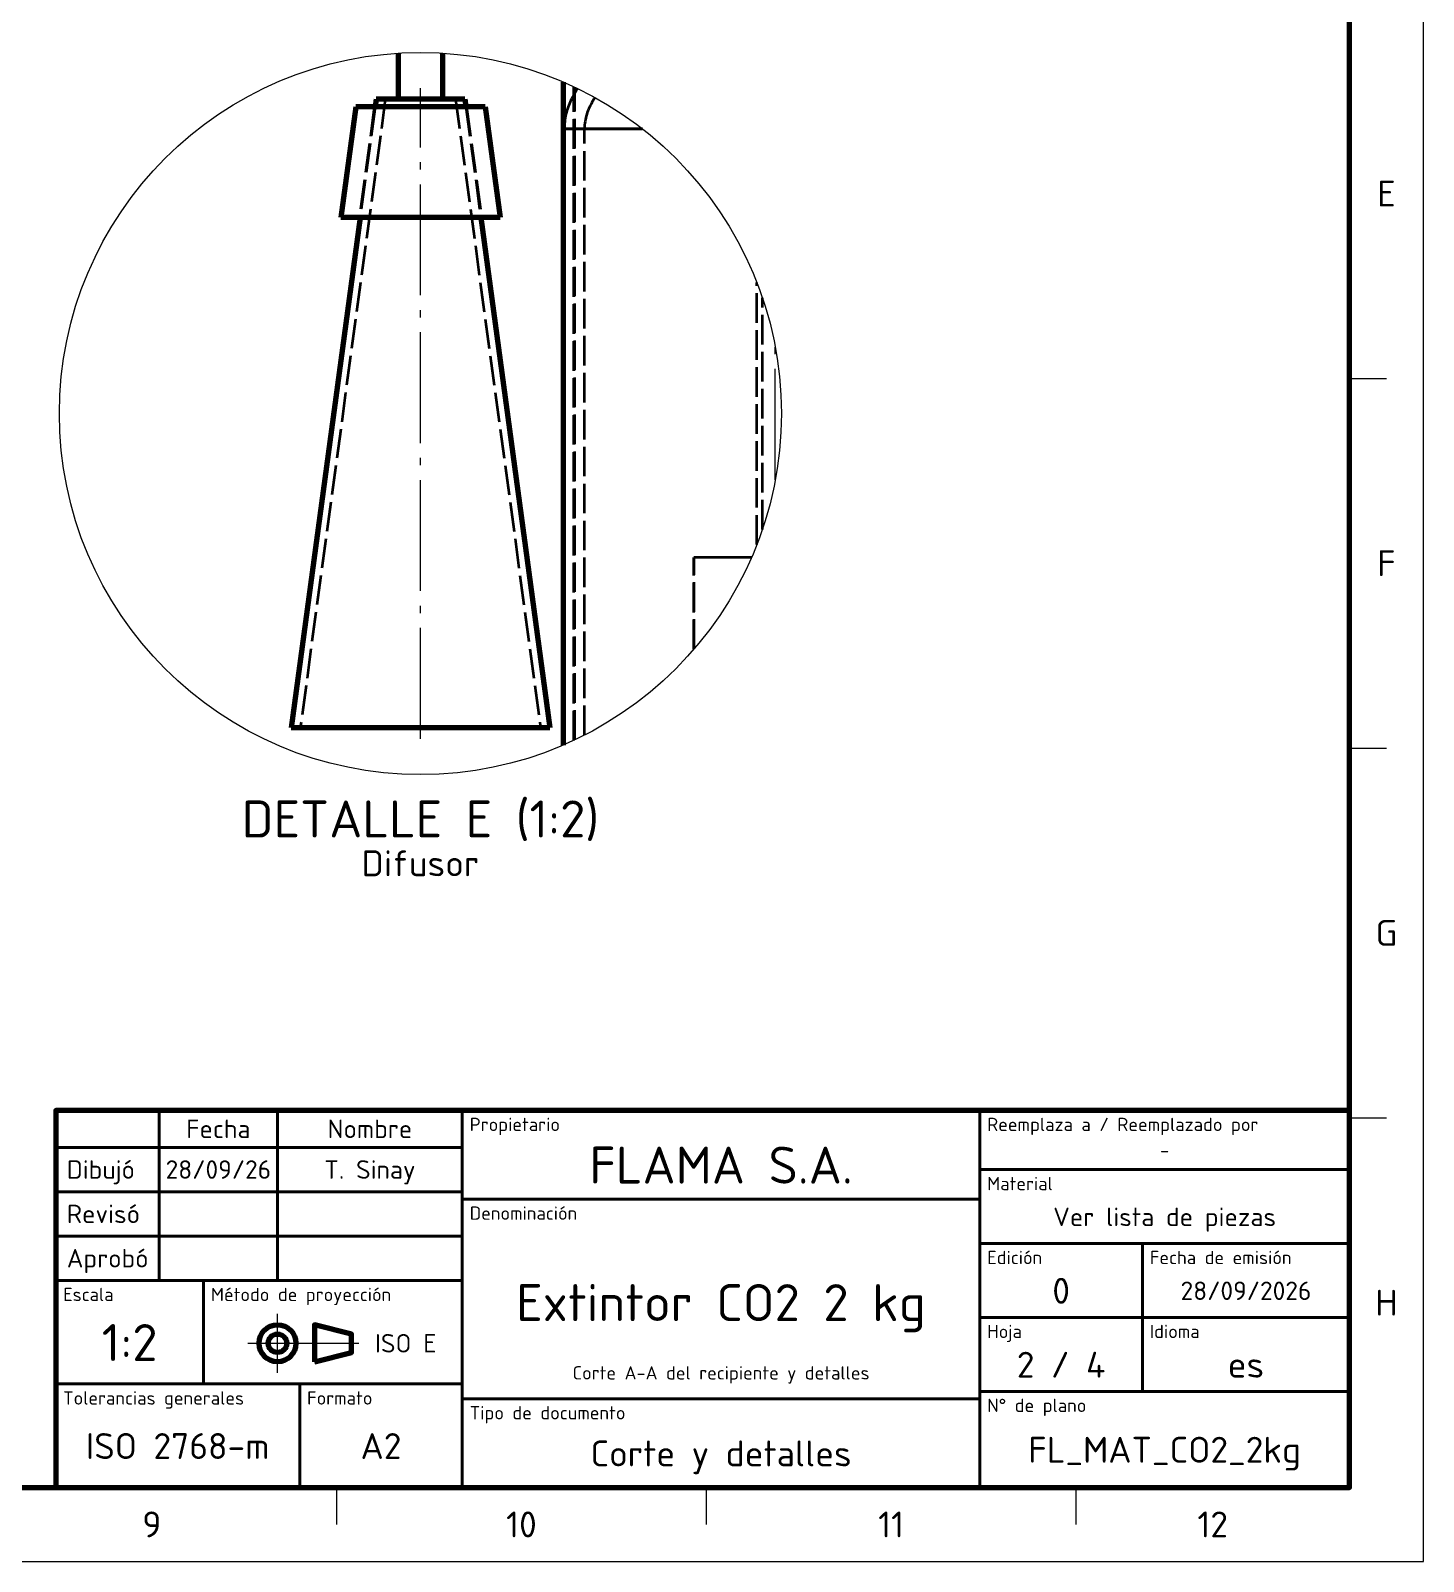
# Model space of a CAD drawing. Header units: millimetres. Extents: x 0 to 2382, y 0 to 420.
# Drawn here: x 1059.6 to 1248, y 0 to 207 of the extents above; entities that cross this region are included whole.
import ezdxf
from ezdxf.enums import TextEntityAlignment as Align

# ---------------------------------------------------------------- set-up
doc = ezdxf.new("R2010")
doc.units = ezdxf.units.MM
doc.linetypes.add('IRAM-E-TRAZOS', pattern=[5, 4, -1])
doc.linetypes.add('IRAM-F-TRAZO-PUNTO', pattern=[20, 15, -2, 1, -2])
for name, color, linetype, lineweight in [('01-VISIBLE', 7, 'CONTINUOUS', 70), ('02-OCULTA', 4, 'IRAM-E-TRAZOS', 35), ('03-EJE', 1, 'IRAM-F-TRAZO-PUNTO', 18), ('06-TEXTO', 7, 'CONTINUOUS', 25), ('07-RECUADRO', 7, 'CONTINUOUS', 70), ('08-FINA', 5, 'CONTINUOUS', 18), ('10-ROTULO', 7, 'CONTINUOUS', 35), ('11-TEXTO-ROTULO', 7, 'CONTINUOUS', 25)]:
    doc.layers.add(name, color=color, linetype=linetype, lineweight=lineweight)
doc.styles.add('ISO3098', font='isocpeur.ttf')

msp = doc.modelspace()

# ---------------------------------------------------------------- linework, layer by layer
at = {"layer": '01-VISIBLE'}
for points in [[(1109.333, 203.987), (1109.333, 197.75)], [(1115.333, 203.987), (1115.333, 197.75)], [(1131.683, 110.418), (1131.683, 200.082)], [(1103.598, 196.75), (1101.569, 181.75)], [(1121.069, 196.75), (1120.815, 196.75), (1120.562, 196.75), (1120.309, 196.75), (1120.056, 196.75), (1119.803, 196.75), (1119.549, 196.75), (1119.296, 196.75), (1119.043, 196.75), (1118.79, 196.75), (1118.537, 196.75), (1118.283, 196.75), (1118.03, 196.75), (1117.777, 196.75), (1117.524, 196.75), (1117.271, 196.75), (1117.017, 196.75), (1116.764, 196.75), (1116.511, 196.75), (1116.258, 196.75), (1116.005, 196.75), (1115.751, 196.75), (1115.498, 196.75), (1115.245, 196.75), (1114.992, 196.75), (1114.739, 196.75), (1114.486, 196.75), (1114.232, 196.75), (1113.979, 196.75), (1113.726, 196.75), (1113.473, 196.75), (1113.22, 196.75), (1112.966, 196.75), (1112.713, 196.75), (1112.46, 196.75), (1112.207, 196.75), (1111.954, 196.75), (1111.7, 196.75), (1111.447, 196.75), (1111.194, 196.75), (1110.941, 196.75), (1110.688, 196.75), (1110.434, 196.75), (1110.181, 196.75), (1109.928, 196.75), (1109.675, 196.75), (1109.422, 196.75), (1109.168, 196.75), (1108.915, 196.75), (1108.662, 196.75), (1108.409, 196.75), (1108.156, 196.75), (1107.902, 196.75), (1107.649, 196.75), (1107.396, 196.75), (1107.143, 196.75), (1106.89, 196.75), (1106.636, 196.75), (1106.383, 196.75), (1106.13, 196.75), (1105.877, 196.75), (1105.624, 196.75), (1105.37, 196.75), (1105.117, 196.75), (1104.864, 196.75), (1104.611, 196.75), (1104.358, 196.75), (1104.104, 196.75), (1103.851, 196.75), (1103.598, 196.75)], [(1106.333, 197.75), (1106.198, 196.75)], [(1118.333, 197.75), (1118.083, 197.75), (1117.833, 197.75), (1117.583, 197.75), (1117.333, 197.75), (1117.083, 197.75), (1116.833, 197.75), (1116.583, 197.75), (1116.333, 197.75), (1116.083, 197.75), (1115.833, 197.75), (1115.583, 197.75), (1115.333, 197.75), (1115.083, 197.75), (1114.833, 197.75), (1114.583, 197.75), (1114.333, 197.75), (1114.083, 197.75), (1113.833, 197.75), (1113.583, 197.75), (1113.333, 197.75), (1113.083, 197.75), (1112.833, 197.75), (1112.583, 197.75), (1112.333, 197.75), (1112.083, 197.75), (1111.833, 197.75), (1111.583, 197.75), (1111.333, 197.75), (1111.083, 197.75), (1110.833, 197.75), (1110.583, 197.75), (1110.333, 197.75), (1110.083, 197.75), (1109.833, 197.75), (1109.583, 197.75), (1109.333, 197.75), (1109.083, 197.75), (1108.833, 197.75), (1108.583, 197.75), (1108.333, 197.75), (1108.083, 197.75), (1107.833, 197.75), (1107.583, 197.75), (1107.333, 197.75), (1107.083, 197.75), (1106.833, 197.75), (1106.583, 197.75), (1106.333, 197.75)], [(1118.333, 197.75), (1118.469, 196.75)], [(1121.069, 196.75), (1123.098, 181.75)], [(1104.169, 181.75), (1094.833, 112.75)], [(1123.098, 181.75), (1122.848, 181.75), (1122.597, 181.75), (1122.347, 181.75), (1122.097, 181.75), (1121.846, 181.75), (1121.596, 181.75), (1121.346, 181.75), (1121.095, 181.75), (1120.845, 181.75), (1120.595, 181.75), (1120.344, 181.75), (1120.094, 181.75), (1119.844, 181.75), (1119.593, 181.75), (1119.343, 181.75), (1119.093, 181.75), (1118.842, 181.75), (1118.592, 181.75), (1118.342, 181.75), (1118.091, 181.75), (1117.841, 181.75), (1117.591, 181.75), (1117.34, 181.75), (1117.09, 181.75), (1116.839, 181.75), (1116.589, 181.75), (1116.339, 181.75), (1116.088, 181.75), (1115.838, 181.75), (1115.588, 181.75), (1115.337, 181.75), (1115.087, 181.75), (1114.837, 181.75), (1114.586, 181.75), (1114.336, 181.75), (1114.086, 181.75), (1113.835, 181.75), (1113.585, 181.75), (1113.335, 181.75), (1113.084, 181.75), (1112.834, 181.75), (1112.584, 181.75), (1112.333, 181.75), (1112.083, 181.75), (1111.833, 181.75), (1111.582, 181.75), (1111.332, 181.75), (1111.082, 181.75), (1110.831, 181.75), (1110.581, 181.75), (1110.331, 181.75), (1110.08, 181.75), (1109.83, 181.75), (1109.58, 181.75), (1109.329, 181.75), (1109.079, 181.75), (1108.829, 181.75), (1108.578, 181.75), (1108.328, 181.75), (1108.078, 181.75), (1107.827, 181.75), (1107.577, 181.75), (1107.326, 181.75), (1107.076, 181.75), (1106.826, 181.75), (1106.575, 181.75), (1106.325, 181.75), (1106.075, 181.75), (1105.824, 181.75), (1105.574, 181.75), (1105.324, 181.75), (1105.073, 181.75), (1104.823, 181.75), (1104.573, 181.75), (1104.322, 181.75), (1104.072, 181.75), (1103.822, 181.75), (1103.571, 181.75), (1103.321, 181.75), (1103.071, 181.75), (1102.82, 181.75), (1102.57, 181.75), (1102.32, 181.75), (1102.069, 181.75), (1101.819, 181.75), (1101.569, 181.75)], [(1120.498, 181.75), (1129.833, 112.75)], [(1129.833, 112.75), (1129.583, 112.75), (1129.333, 112.75), (1129.083, 112.75), (1128.833, 112.75), (1128.583, 112.75), (1128.333, 112.75), (1128.083, 112.75), (1127.833, 112.75), (1127.583, 112.75), (1127.333, 112.75), (1127.083, 112.75), (1126.833, 112.75), (1126.583, 112.75), (1126.333, 112.75), (1126.083, 112.75), (1125.833, 112.75), (1125.583, 112.75), (1125.333, 112.75), (1125.083, 112.75), (1124.833, 112.75), (1124.583, 112.75), (1124.333, 112.75), (1124.083, 112.75), (1123.833, 112.75), (1123.583, 112.75), (1123.333, 112.75), (1123.083, 112.75), (1122.833, 112.75), (1122.583, 112.75), (1122.333, 112.75), (1122.083, 112.75), (1121.833, 112.75), (1121.583, 112.75), (1121.333, 112.75), (1121.083, 112.75), (1120.833, 112.75), (1120.583, 112.75), (1120.333, 112.75), (1120.083, 112.75), (1119.833, 112.75), (1119.583, 112.75), (1119.333, 112.75), (1119.083, 112.75), (1118.833, 112.75), (1118.583, 112.75), (1118.333, 112.75), (1118.083, 112.75), (1117.833, 112.75), (1117.583, 112.75), (1117.333, 112.75), (1117.083, 112.75), (1116.833, 112.75), (1116.583, 112.75), (1116.333, 112.75), (1116.083, 112.75), (1115.833, 112.75), (1115.583, 112.75), (1115.333, 112.75), (1115.083, 112.75), (1114.833, 112.75), (1114.583, 112.75), (1114.333, 112.75), (1114.083, 112.75), (1113.833, 112.75), (1113.583, 112.75), (1113.333, 112.75), (1113.083, 112.75), (1112.833, 112.75), (1112.583, 112.75), (1112.333, 112.75), (1112.083, 112.75), (1111.833, 112.75), (1111.583, 112.75), (1111.333, 112.75), (1111.083, 112.75), (1110.833, 112.75), (1110.583, 112.75), (1110.333, 112.75), (1110.083, 112.75), (1109.833, 112.75), (1109.583, 112.75), (1109.333, 112.75), (1109.083, 112.75), (1108.833, 112.75), (1108.583, 112.75), (1108.333, 112.75), (1108.083, 112.75), (1107.833, 112.75), (1107.583, 112.75), (1107.333, 112.75), (1107.083, 112.75), (1106.833, 112.75), (1106.583, 112.75), (1106.333, 112.75), (1106.083, 112.75), (1105.833, 112.75), (1105.583, 112.75), (1105.333, 112.75), (1105.083, 112.75), (1104.833, 112.75), (1104.583, 112.75), (1104.333, 112.75), (1104.083, 112.75), (1103.833, 112.75), (1103.583, 112.75), (1103.333, 112.75), (1103.083, 112.75), (1102.833, 112.75), (1102.583, 112.75), (1102.333, 112.75), (1102.083, 112.75), (1101.833, 112.75), (1101.583, 112.75), (1101.333, 112.75), (1101.083, 112.75), (1100.833, 112.75), (1100.583, 112.75), (1100.333, 112.75), (1100.083, 112.75), (1099.833, 112.75), (1099.583, 112.75), (1099.333, 112.75), (1099.083, 112.75), (1098.833, 112.75), (1098.583, 112.75), (1098.333, 112.75), (1098.083, 112.75), (1097.833, 112.75), (1097.583, 112.75), (1097.333, 112.75), (1097.083, 112.75), (1096.833, 112.75), (1096.583, 112.75), (1096.333, 112.75), (1096.083, 112.75), (1095.833, 112.75), (1095.583, 112.75), (1095.333, 112.75), (1095.083, 112.75), (1094.833, 112.75)]]:
    msp.add_lwpolyline(points, dxfattribs=at)
msp.add_lwpolyline([(1098, 27), (1103, 28.25), (1103, 30.75), (1098, 32)], close=True, dxfattribs=at)
for radius in [2.5, 1.25]:
    msp.add_circle((1093, 29.5), radius, dxfattribs=at)
at = {"layer": '02-OCULTA'}
for points in [[(1131.833, 110.482), (1131.833, 200.018)], [(1131.833, 193.757), (1131.837, 194.009), (1131.848, 194.26), (1131.866, 194.511), (1131.891, 194.762), (1131.924, 195.011), (1131.964, 195.26), (1132.011, 195.507), (1132.065, 195.753), (1132.125, 195.997), (1132.192, 196.24), (1132.266, 196.481), (1132.345, 196.719), (1132.431, 196.956), (1132.523, 197.19), (1132.621, 197.422), (1132.724, 197.652), (1132.833, 197.879), (1132.947, 198.103), (1133.066, 198.325), (1133.19, 198.544), (1133.319, 198.76), (1133.452, 198.973), (1133.59, 199.184), (1133.604, 199.204)], [(1133.086, 111.047), (1133.086, 199.453)], [(1133.228, 111.113), (1133.228, 199.387)], [(1107.583, 197.75), (1096.083, 112.75)], [(1103.598, 196.75), (1103.851, 196.75), (1104.104, 196.75), (1104.358, 196.75), (1104.611, 196.75), (1104.864, 196.75), (1105.117, 196.75), (1105.37, 196.75), (1105.624, 196.75), (1105.877, 196.75), (1106.13, 196.75), (1106.383, 196.75), (1106.636, 196.75), (1106.89, 196.75), (1107.143, 196.75), (1107.396, 196.75), (1107.649, 196.75), (1107.902, 196.75), (1108.156, 196.75), (1108.409, 196.75), (1108.662, 196.75), (1108.915, 196.75), (1109.168, 196.75), (1109.422, 196.75), (1109.675, 196.75), (1109.928, 196.75), (1110.181, 196.75), (1110.434, 196.75), (1110.688, 196.75), (1110.941, 196.75), (1111.194, 196.75), (1111.447, 196.75), (1111.7, 196.75), (1111.954, 196.75), (1112.207, 196.75), (1112.46, 196.75), (1112.713, 196.75), (1112.966, 196.75), (1113.22, 196.75), (1113.473, 196.75), (1113.726, 196.75), (1113.979, 196.75), (1114.232, 196.75), (1114.486, 196.75), (1114.739, 196.75), (1114.992, 196.75), (1115.245, 196.75), (1115.498, 196.75), (1115.751, 196.75), (1116.005, 196.75), (1116.258, 196.75), (1116.511, 196.75), (1116.764, 196.75), (1117.017, 196.75), (1117.271, 196.75), (1117.524, 196.75), (1117.777, 196.75), (1118.03, 196.75), (1118.283, 196.75), (1118.537, 196.75), (1118.79, 196.75), (1119.043, 196.75), (1119.296, 196.75), (1119.549, 196.75), (1119.803, 196.75), (1120.056, 196.75), (1120.309, 196.75), (1120.562, 196.75), (1120.815, 196.75), (1121.069, 196.75)], [(1106.098, 196.75), (1104.069, 181.75)], [(1106.198, 196.75), (1104.169, 181.75)], [(1106.098, 196.75), (1106.353, 196.75), (1106.607, 196.75), (1106.862, 196.75), (1107.116, 196.75), (1107.371, 196.75), (1107.625, 196.75), (1107.88, 196.75), (1108.134, 196.75), (1108.389, 196.75), (1108.643, 196.75), (1108.898, 196.75), (1109.152, 196.75), (1109.407, 196.75), (1109.661, 196.75), (1109.916, 196.75), (1110.17, 196.75), (1110.425, 196.75), (1110.679, 196.75), (1110.934, 196.75), (1111.188, 196.75), (1111.443, 196.75), (1111.697, 196.75), (1111.952, 196.75), (1112.206, 196.75), (1112.461, 196.75), (1112.715, 196.75), (1112.97, 196.75), (1113.224, 196.75), (1113.479, 196.75), (1113.733, 196.75), (1113.988, 196.75), (1114.242, 196.75), (1114.497, 196.75), (1114.751, 196.75), (1115.006, 196.75), (1115.26, 196.75), (1115.515, 196.75), (1115.769, 196.75), (1116.024, 196.75), (1116.278, 196.75), (1116.533, 196.75), (1116.787, 196.75), (1117.042, 196.75), (1117.296, 196.75), (1117.551, 196.75), (1117.805, 196.75), (1118.06, 196.75), (1118.314, 196.75), (1118.569, 196.75)], [(1118.569, 196.75), (1118.314, 196.75), (1118.06, 196.75), (1117.805, 196.75), (1117.551, 196.75), (1117.296, 196.75), (1117.042, 196.75), (1116.787, 196.75), (1116.533, 196.75), (1116.278, 196.75), (1116.024, 196.75), (1115.769, 196.75), (1115.515, 196.75), (1115.26, 196.75), (1115.006, 196.75), (1114.751, 196.75), (1114.497, 196.75), (1114.242, 196.75), (1113.988, 196.75), (1113.733, 196.75), (1113.479, 196.75), (1113.224, 196.75), (1112.97, 196.75), (1112.715, 196.75), (1112.461, 196.75), (1112.206, 196.75), (1111.952, 196.75), (1111.697, 196.75), (1111.443, 196.75), (1111.188, 196.75), (1110.934, 196.75), (1110.679, 196.75), (1110.425, 196.75), (1110.17, 196.75), (1109.916, 196.75), (1109.661, 196.75), (1109.407, 196.75), (1109.152, 196.75), (1108.898, 196.75), (1108.643, 196.75), (1108.389, 196.75), (1108.134, 196.75), (1107.88, 196.75), (1107.625, 196.75), (1107.371, 196.75), (1107.116, 196.75), (1106.862, 196.75), (1106.607, 196.75), (1106.353, 196.75), (1106.098, 196.75)], [(1106.333, 197.75), (1106.583, 197.75), (1106.833, 197.75), (1107.083, 197.75), (1107.333, 197.75), (1107.583, 197.75), (1107.833, 197.75), (1108.083, 197.75), (1108.333, 197.75), (1108.583, 197.75), (1108.833, 197.75), (1109.083, 197.75), (1109.333, 197.75), (1109.583, 197.75), (1109.833, 197.75), (1110.083, 197.75), (1110.333, 197.75), (1110.583, 197.75), (1110.833, 197.75), (1111.083, 197.75), (1111.333, 197.75), (1111.583, 197.75), (1111.833, 197.75), (1112.083, 197.75), (1112.333, 197.75), (1112.583, 197.75), (1112.833, 197.75), (1113.083, 197.75), (1113.333, 197.75), (1113.583, 197.75), (1113.833, 197.75), (1114.083, 197.75), (1114.333, 197.75), (1114.583, 197.75), (1114.833, 197.75), (1115.083, 197.75), (1115.333, 197.75), (1115.583, 197.75), (1115.833, 197.75), (1116.083, 197.75), (1116.333, 197.75), (1116.583, 197.75), (1116.833, 197.75), (1117.083, 197.75), (1117.333, 197.75), (1117.583, 197.75), (1117.833, 197.75), (1118.083, 197.75), (1118.333, 197.75)], [(1107.583, 197.75), (1107.833, 197.75), (1108.083, 197.75), (1108.333, 197.75), (1108.583, 197.75), (1108.833, 197.75), (1109.083, 197.75), (1109.333, 197.75), (1109.583, 197.75), (1109.833, 197.75), (1110.083, 197.75), (1110.333, 197.75), (1110.583, 197.75), (1110.833, 197.75), (1111.083, 197.75), (1111.333, 197.75), (1111.583, 197.75), (1111.833, 197.75), (1112.083, 197.75), (1112.333, 197.75), (1112.583, 197.75), (1112.833, 197.75), (1113.083, 197.75), (1113.333, 197.75), (1113.583, 197.75), (1113.833, 197.75), (1114.083, 197.75), (1114.333, 197.75), (1114.583, 197.75), (1114.833, 197.75), (1115.083, 197.75), (1115.333, 197.75), (1115.583, 197.75), (1115.833, 197.75), (1116.083, 197.75), (1116.333, 197.75), (1116.583, 197.75), (1116.833, 197.75), (1117.083, 197.75)], [(1117.083, 197.75), (1116.833, 197.75), (1116.583, 197.75), (1116.333, 197.75), (1116.083, 197.75), (1115.833, 197.75), (1115.583, 197.75), (1115.333, 197.75), (1115.083, 197.75), (1114.833, 197.75), (1114.583, 197.75), (1114.333, 197.75), (1114.083, 197.75), (1113.833, 197.75), (1113.583, 197.75), (1113.333, 197.75), (1113.083, 197.75), (1112.833, 197.75), (1112.583, 197.75), (1112.333, 197.75), (1112.083, 197.75), (1111.833, 197.75), (1111.583, 197.75), (1111.333, 197.75), (1111.083, 197.75), (1110.833, 197.75), (1110.583, 197.75), (1110.333, 197.75), (1110.083, 197.75), (1109.833, 197.75), (1109.583, 197.75), (1109.333, 197.75), (1109.083, 197.75), (1108.833, 197.75), (1108.583, 197.75), (1108.333, 197.75), (1108.083, 197.75), (1107.833, 197.75), (1107.583, 197.75)], [(1115.333, 197.75), (1115.083, 197.75), (1114.833, 197.75), (1114.583, 197.75), (1114.333, 197.75), (1114.083, 197.75), (1113.833, 197.75), (1113.583, 197.75), (1113.333, 197.75), (1113.083, 197.75), (1112.833, 197.75), (1112.583, 197.75), (1112.333, 197.75), (1112.083, 197.75), (1111.833, 197.75), (1111.583, 197.75), (1111.333, 197.75), (1111.083, 197.75), (1110.833, 197.75), (1110.583, 197.75), (1110.333, 197.75), (1110.083, 197.75), (1109.833, 197.75), (1109.583, 197.75), (1109.333, 197.75)], [(1109.333, 197.75), (1109.583, 197.75), (1109.833, 197.75), (1110.083, 197.75), (1110.333, 197.75), (1110.583, 197.75), (1110.833, 197.75), (1111.083, 197.75), (1111.333, 197.75), (1111.583, 197.75), (1111.833, 197.75), (1112.083, 197.75), (1112.333, 197.75), (1112.583, 197.75), (1112.833, 197.75), (1113.083, 197.75), (1113.333, 197.75), (1113.583, 197.75), (1113.833, 197.75), (1114.083, 197.75), (1114.333, 197.75), (1114.583, 197.75), (1114.833, 197.75), (1115.083, 197.75), (1115.333, 197.75)], [(1117.083, 197.75), (1128.583, 112.75)], [(1118.469, 196.75), (1120.498, 181.75)], [(1118.569, 196.75), (1120.598, 181.75)], [(1135.942, 197.993), (1135.926, 197.971), (1135.789, 197.762), (1135.657, 197.549), (1135.53, 197.333), (1135.409, 197.114), (1135.294, 196.892), (1135.186, 196.666), (1135.084, 196.437), (1134.992, 196.205), (1134.908, 195.968), (1134.835, 195.729), (1134.769, 195.488), (1134.71, 195.244), (1134.655, 195), (1134.607, 194.754), (1134.568, 194.507), (1134.545, 194.258), (1134.536, 194.008), (1134.533, 193.757)], [(1142.365, 193.757), (1142.333, 193.757), (1142.083, 193.757), (1141.833, 193.757), (1141.583, 193.757), (1141.333, 193.757), (1141.083, 193.757), (1140.833, 193.757), (1140.583, 193.757), (1140.333, 193.757), (1140.083, 193.757), (1139.833, 193.757), (1139.583, 193.757), (1139.333, 193.757), (1139.083, 193.757), (1138.833, 193.757), (1138.583, 193.757), (1138.333, 193.757), (1138.083, 193.757), (1137.833, 193.757), (1137.583, 193.757), (1137.333, 193.757), (1137.083, 193.757), (1136.833, 193.757), (1136.583, 193.757), (1136.333, 193.757), (1136.083, 193.757), (1135.833, 193.757), (1135.583, 193.757), (1135.333, 193.757), (1135.083, 193.757), (1134.833, 193.757), (1134.583, 193.757), (1134.333, 193.757), (1134.083, 193.757), (1133.833, 193.757), (1133.583, 193.757), (1133.333, 193.757), (1133.083, 193.757), (1132.833, 193.757), (1132.583, 193.757), (1132.333, 193.757), (1132.083, 193.757), (1131.833, 193.757)], [(1131.833, 193.757), (1132.083, 193.757), (1132.333, 193.757), (1132.583, 193.757), (1132.833, 193.757), (1133.083, 193.757), (1133.333, 193.757), (1133.583, 193.757), (1133.833, 193.757), (1134.083, 193.757), (1134.333, 193.757), (1134.583, 193.757), (1134.833, 193.757), (1135.083, 193.757), (1135.333, 193.757), (1135.583, 193.757), (1135.833, 193.757), (1136.083, 193.757), (1136.333, 193.757), (1136.583, 193.757), (1136.833, 193.757), (1137.083, 193.757), (1137.333, 193.757), (1137.583, 193.757), (1137.833, 193.757), (1138.083, 193.757), (1138.333, 193.757), (1138.583, 193.757), (1138.833, 193.757), (1139.083, 193.757), (1139.333, 193.757), (1139.583, 193.757), (1139.833, 193.757), (1140.083, 193.757), (1140.333, 193.757), (1140.583, 193.757), (1140.833, 193.757), (1141.083, 193.757), (1141.333, 193.757), (1141.583, 193.757), (1141.833, 193.757), (1142.083, 193.757), (1142.333, 193.757), (1142.365, 193.757)], [(1131.833, 110.482), (1131.833, 193.757)], [(1142.365, 193.757), (1142.298, 193.757), (1142.048, 193.757), (1141.797, 193.757), (1141.547, 193.757), (1141.296, 193.757), (1141.046, 193.757), (1140.795, 193.757), (1140.545, 193.757), (1140.294, 193.757), (1140.044, 193.757), (1139.794, 193.757), (1139.543, 193.757), (1139.293, 193.757), (1139.042, 193.757), (1138.792, 193.757), (1138.541, 193.757), (1138.291, 193.757), (1138.04, 193.757), (1137.79, 193.757), (1137.539, 193.757), (1137.289, 193.757), (1137.038, 193.757), (1136.788, 193.757), (1136.537, 193.757), (1136.287, 193.757), (1136.036, 193.757), (1135.786, 193.757), (1135.535, 193.757), (1135.285, 193.757), (1135.034, 193.757), (1134.784, 193.757), (1134.533, 193.757)], [(1134.533, 193.757), (1134.784, 193.757), (1135.034, 193.757), (1135.285, 193.757), (1135.535, 193.757), (1135.786, 193.757), (1136.036, 193.757), (1136.287, 193.757), (1136.537, 193.757), (1136.788, 193.757), (1137.038, 193.757), (1137.289, 193.757), (1137.539, 193.757), (1137.79, 193.757), (1138.04, 193.757), (1138.291, 193.757), (1138.541, 193.757), (1138.792, 193.757), (1139.042, 193.757), (1139.293, 193.757), (1139.543, 193.757), (1139.794, 193.757), (1140.044, 193.757), (1140.294, 193.757), (1140.545, 193.757), (1140.795, 193.757), (1141.046, 193.757), (1141.296, 193.757), (1141.547, 193.757), (1141.797, 193.757), (1142.048, 193.757), (1142.298, 193.757), (1142.365, 193.757)], [(1134.533, 111.757), (1134.533, 193.757)], [(1101.569, 181.75), (1101.819, 181.75), (1102.069, 181.75), (1102.32, 181.75), (1102.57, 181.75), (1102.82, 181.75), (1103.071, 181.75), (1103.321, 181.75), (1103.571, 181.75), (1103.822, 181.75), (1104.072, 181.75), (1104.322, 181.75), (1104.573, 181.75), (1104.823, 181.75), (1105.073, 181.75), (1105.324, 181.75), (1105.574, 181.75), (1105.824, 181.75), (1106.075, 181.75), (1106.325, 181.75), (1106.575, 181.75), (1106.826, 181.75), (1107.076, 181.75), (1107.326, 181.75), (1107.577, 181.75), (1107.827, 181.75), (1108.078, 181.75), (1108.328, 181.75), (1108.578, 181.75), (1108.829, 181.75), (1109.079, 181.75), (1109.329, 181.75), (1109.58, 181.75), (1109.83, 181.75), (1110.08, 181.75), (1110.331, 181.75), (1110.581, 181.75), (1110.831, 181.75), (1111.082, 181.75), (1111.332, 181.75), (1111.582, 181.75), (1111.833, 181.75), (1112.083, 181.75), (1112.333, 181.75), (1112.584, 181.75), (1112.834, 181.75), (1113.084, 181.75), (1113.335, 181.75), (1113.585, 181.75), (1113.835, 181.75), (1114.086, 181.75), (1114.336, 181.75), (1114.586, 181.75), (1114.837, 181.75), (1115.087, 181.75), (1115.337, 181.75), (1115.588, 181.75), (1115.838, 181.75), (1116.088, 181.75), (1116.339, 181.75), (1116.589, 181.75), (1116.839, 181.75), (1117.09, 181.75), (1117.34, 181.75), (1117.591, 181.75), (1117.841, 181.75), (1118.091, 181.75), (1118.342, 181.75), (1118.592, 181.75), (1118.842, 181.75), (1119.093, 181.75), (1119.343, 181.75), (1119.593, 181.75), (1119.844, 181.75), (1120.094, 181.75), (1120.344, 181.75), (1120.595, 181.75), (1120.845, 181.75), (1121.095, 181.75), (1121.346, 181.75), (1121.596, 181.75), (1121.846, 181.75), (1122.097, 181.75), (1122.347, 181.75), (1122.597, 181.75), (1122.848, 181.75), (1123.098, 181.75)], [(1104.069, 181.75), (1104.319, 181.75), (1104.57, 181.75), (1104.82, 181.75), (1105.07, 181.75), (1105.321, 181.75), (1105.571, 181.75), (1105.822, 181.75), (1106.072, 181.75), (1106.323, 181.75), (1106.573, 181.75), (1106.824, 181.75), (1107.074, 181.75), (1107.324, 181.75), (1107.575, 181.75), (1107.825, 181.75), (1108.076, 181.75), (1108.326, 181.75), (1108.577, 181.75), (1108.827, 181.75), (1109.078, 181.75), (1109.328, 181.75), (1109.578, 181.75), (1109.829, 181.75), (1110.079, 181.75), (1110.33, 181.75), (1110.58, 181.75), (1110.831, 181.75), (1111.081, 181.75), (1111.332, 181.75), (1111.582, 181.75), (1111.832, 181.75), (1112.083, 181.75), (1112.333, 181.75), (1112.584, 181.75), (1112.834, 181.75), (1113.085, 181.75), (1113.335, 181.75), (1113.586, 181.75), (1113.836, 181.75), (1114.086, 181.75), (1114.337, 181.75), (1114.587, 181.75), (1114.838, 181.75), (1115.088, 181.75), (1115.339, 181.75), (1115.589, 181.75), (1115.84, 181.75), (1116.09, 181.75), (1116.34, 181.75), (1116.591, 181.75), (1116.841, 181.75), (1117.092, 181.75), (1117.342, 181.75), (1117.593, 181.75), (1117.843, 181.75), (1118.094, 181.75), (1118.344, 181.75), (1118.594, 181.75), (1118.845, 181.75), (1119.095, 181.75), (1119.346, 181.75), (1119.596, 181.75), (1119.847, 181.75), (1120.097, 181.75), (1120.348, 181.75), (1120.598, 181.75)], [(1120.598, 181.75), (1120.348, 181.75), (1120.097, 181.75), (1119.847, 181.75), (1119.596, 181.75), (1119.346, 181.75), (1119.095, 181.75), (1118.845, 181.75), (1118.594, 181.75), (1118.344, 181.75), (1118.094, 181.75), (1117.843, 181.75), (1117.593, 181.75), (1117.342, 181.75), (1117.092, 181.75), (1116.841, 181.75), (1116.591, 181.75), (1116.34, 181.75), (1116.09, 181.75), (1115.84, 181.75), (1115.589, 181.75), (1115.339, 181.75), (1115.088, 181.75), (1114.838, 181.75), (1114.587, 181.75), (1114.337, 181.75), (1114.086, 181.75), (1113.836, 181.75), (1113.586, 181.75), (1113.335, 181.75), (1113.085, 181.75), (1112.834, 181.75), (1112.584, 181.75), (1112.333, 181.75), (1112.083, 181.75), (1111.832, 181.75), (1111.582, 181.75), (1111.332, 181.75), (1111.081, 181.75), (1110.831, 181.75), (1110.58, 181.75), (1110.33, 181.75), (1110.079, 181.75), (1109.829, 181.75), (1109.578, 181.75), (1109.328, 181.75), (1109.078, 181.75), (1108.827, 181.75), (1108.577, 181.75), (1108.326, 181.75), (1108.076, 181.75), (1107.825, 181.75), (1107.575, 181.75), (1107.324, 181.75), (1107.074, 181.75), (1106.824, 181.75), (1106.573, 181.75), (1106.323, 181.75), (1106.072, 181.75), (1105.822, 181.75), (1105.571, 181.75), (1105.321, 181.75), (1105.07, 181.75), (1104.82, 181.75), (1104.57, 181.75), (1104.319, 181.75), (1104.069, 181.75)], [(1157.833, 137.522), (1157.833, 172.978)], [(1158.583, 139.587), (1158.583, 170.913)], [(1157.108, 135.766), (1157.078, 135.766), (1156.828, 135.766), (1156.577, 135.766), (1156.327, 135.766), (1156.076, 135.766), (1155.826, 135.766), (1155.576, 135.766), (1155.325, 135.766), (1155.075, 135.766), (1154.824, 135.766), (1154.574, 135.766), (1154.324, 135.766), (1154.073, 135.766), (1153.823, 135.766), (1153.572, 135.766), (1153.322, 135.766), (1153.072, 135.766), (1152.821, 135.766), (1152.571, 135.766), (1152.32, 135.766), (1152.07, 135.766), (1151.82, 135.766), (1151.569, 135.766), (1151.319, 135.766), (1151.068, 135.766), (1150.818, 135.766), (1150.568, 135.766), (1150.317, 135.766), (1150.067, 135.766), (1149.816, 135.766), (1149.566, 135.766), (1149.316, 135.766)], [(1149.316, 123.36), (1149.316, 135.766)], [(1149.373, 135.766), (1149.316, 135.766)], [(1157.108, 135.766), (1156.932, 135.766), (1156.68, 135.766), (1156.428, 135.766), (1156.176, 135.766), (1155.924, 135.766), (1155.672, 135.766), (1155.42, 135.766), (1155.168, 135.766), (1154.916, 135.766), (1154.664, 135.766), (1154.412, 135.766), (1154.16, 135.766), (1153.908, 135.766), (1153.656, 135.766), (1153.405, 135.766), (1153.153, 135.766), (1152.901, 135.766), (1152.649, 135.766), (1152.397, 135.766), (1152.145, 135.766), (1151.893, 135.766), (1151.641, 135.766), (1151.389, 135.766), (1151.137, 135.766), (1150.885, 135.766), (1150.633, 135.766), (1150.381, 135.766), (1150.129, 135.766), (1149.877, 135.766), (1149.625, 135.766), (1149.373, 135.766)], [(1149.373, 123.428), (1149.373, 135.766)], [(1094.833, 112.75), (1095.083, 112.75), (1095.333, 112.75), (1095.583, 112.75), (1095.833, 112.75), (1096.083, 112.75), (1096.333, 112.75), (1096.583, 112.75), (1096.833, 112.75), (1097.083, 112.75), (1097.333, 112.75), (1097.583, 112.75), (1097.833, 112.75), (1098.083, 112.75), (1098.333, 112.75), (1098.583, 112.75), (1098.833, 112.75), (1099.083, 112.75), (1099.333, 112.75), (1099.583, 112.75), (1099.833, 112.75), (1100.083, 112.75), (1100.333, 112.75), (1100.583, 112.75), (1100.833, 112.75), (1101.083, 112.75), (1101.333, 112.75), (1101.583, 112.75), (1101.833, 112.75), (1102.083, 112.75), (1102.333, 112.75), (1102.583, 112.75), (1102.833, 112.75), (1103.083, 112.75), (1103.333, 112.75), (1103.583, 112.75), (1103.833, 112.75), (1104.083, 112.75), (1104.333, 112.75), (1104.583, 112.75), (1104.833, 112.75), (1105.083, 112.75), (1105.333, 112.75), (1105.583, 112.75), (1105.833, 112.75), (1106.083, 112.75), (1106.333, 112.75), (1106.583, 112.75), (1106.833, 112.75), (1107.083, 112.75), (1107.333, 112.75), (1107.583, 112.75), (1107.833, 112.75), (1108.083, 112.75), (1108.333, 112.75), (1108.583, 112.75), (1108.833, 112.75), (1109.083, 112.75), (1109.333, 112.75), (1109.583, 112.75), (1109.833, 112.75), (1110.083, 112.75), (1110.333, 112.75), (1110.583, 112.75), (1110.833, 112.75), (1111.083, 112.75), (1111.333, 112.75), (1111.583, 112.75), (1111.833, 112.75), (1112.083, 112.75), (1112.333, 112.75), (1112.583, 112.75), (1112.833, 112.75), (1113.083, 112.75), (1113.333, 112.75), (1113.583, 112.75), (1113.833, 112.75), (1114.083, 112.75), (1114.333, 112.75), (1114.583, 112.75), (1114.833, 112.75), (1115.083, 112.75), (1115.333, 112.75), (1115.583, 112.75), (1115.833, 112.75), (1116.083, 112.75), (1116.333, 112.75), (1116.583, 112.75), (1116.833, 112.75), (1117.083, 112.75), (1117.333, 112.75), (1117.583, 112.75), (1117.833, 112.75), (1118.083, 112.75), (1118.333, 112.75), (1118.583, 112.75), (1118.833, 112.75), (1119.083, 112.75), (1119.333, 112.75), (1119.583, 112.75), (1119.833, 112.75), (1120.083, 112.75), (1120.333, 112.75), (1120.583, 112.75), (1120.833, 112.75), (1121.083, 112.75), (1121.333, 112.75), (1121.583, 112.75), (1121.833, 112.75), (1122.083, 112.75), (1122.333, 112.75), (1122.583, 112.75), (1122.833, 112.75), (1123.083, 112.75), (1123.333, 112.75), (1123.583, 112.75), (1123.833, 112.75), (1124.083, 112.75), (1124.333, 112.75), (1124.583, 112.75), (1124.833, 112.75), (1125.083, 112.75), (1125.333, 112.75), (1125.583, 112.75), (1125.833, 112.75), (1126.083, 112.75), (1126.333, 112.75), (1126.583, 112.75), (1126.833, 112.75), (1127.083, 112.75), (1127.333, 112.75), (1127.583, 112.75), (1127.833, 112.75), (1128.083, 112.75), (1128.333, 112.75), (1128.583, 112.75), (1128.833, 112.75), (1129.083, 112.75), (1129.333, 112.75), (1129.583, 112.75), (1129.833, 112.75)], [(1096.083, 112.75), (1096.333, 112.75), (1096.583, 112.75), (1096.833, 112.75), (1097.083, 112.75), (1097.333, 112.75), (1097.583, 112.75), (1097.833, 112.75), (1098.083, 112.75), (1098.333, 112.75), (1098.583, 112.75), (1098.833, 112.75), (1099.083, 112.75), (1099.333, 112.75), (1099.583, 112.75), (1099.833, 112.75), (1100.083, 112.75), (1100.333, 112.75), (1100.583, 112.75), (1100.833, 112.75), (1101.083, 112.75), (1101.333, 112.75), (1101.583, 112.75), (1101.833, 112.75), (1102.083, 112.75), (1102.333, 112.75), (1102.583, 112.75), (1102.833, 112.75), (1103.083, 112.75), (1103.333, 112.75), (1103.583, 112.75), (1103.833, 112.75), (1104.083, 112.75), (1104.333, 112.75), (1104.583, 112.75), (1104.833, 112.75), (1105.083, 112.75), (1105.333, 112.75), (1105.583, 112.75), (1105.833, 112.75), (1106.083, 112.75), (1106.333, 112.75), (1106.583, 112.75), (1106.833, 112.75), (1107.083, 112.75), (1107.333, 112.75), (1107.583, 112.75), (1107.833, 112.75), (1108.083, 112.75), (1108.333, 112.75), (1108.583, 112.75), (1108.833, 112.75), (1109.083, 112.75), (1109.333, 112.75), (1109.583, 112.75), (1109.833, 112.75), (1110.083, 112.75), (1110.333, 112.75), (1110.583, 112.75), (1110.833, 112.75), (1111.083, 112.75), (1111.333, 112.75), (1111.583, 112.75), (1111.833, 112.75), (1112.083, 112.75), (1112.333, 112.75), (1112.583, 112.75), (1112.833, 112.75), (1113.083, 112.75), (1113.333, 112.75), (1113.583, 112.75), (1113.833, 112.75), (1114.083, 112.75), (1114.333, 112.75), (1114.583, 112.75), (1114.833, 112.75), (1115.083, 112.75), (1115.333, 112.75), (1115.583, 112.75), (1115.833, 112.75), (1116.083, 112.75), (1116.333, 112.75), (1116.583, 112.75), (1116.833, 112.75), (1117.083, 112.75), (1117.333, 112.75), (1117.583, 112.75), (1117.833, 112.75), (1118.083, 112.75), (1118.333, 112.75), (1118.583, 112.75), (1118.833, 112.75), (1119.083, 112.75), (1119.333, 112.75), (1119.583, 112.75), (1119.833, 112.75), (1120.083, 112.75), (1120.333, 112.75), (1120.583, 112.75), (1120.833, 112.75), (1121.083, 112.75), (1121.333, 112.75), (1121.583, 112.75), (1121.833, 112.75), (1122.083, 112.75), (1122.333, 112.75), (1122.583, 112.75), (1122.833, 112.75), (1123.083, 112.75), (1123.333, 112.75), (1123.583, 112.75), (1123.833, 112.75), (1124.083, 112.75), (1124.333, 112.75), (1124.583, 112.75), (1124.833, 112.75), (1125.083, 112.75), (1125.333, 112.75), (1125.583, 112.75), (1125.833, 112.75), (1126.083, 112.75), (1126.333, 112.75), (1126.583, 112.75), (1126.833, 112.75), (1127.083, 112.75), (1127.333, 112.75), (1127.583, 112.75), (1127.833, 112.75), (1128.083, 112.75), (1128.333, 112.75), (1128.583, 112.75)], [(1128.583, 112.75), (1128.333, 112.75), (1128.083, 112.75), (1127.833, 112.75), (1127.583, 112.75), (1127.333, 112.75), (1127.083, 112.75), (1126.833, 112.75), (1126.583, 112.75), (1126.333, 112.75), (1126.083, 112.75), (1125.833, 112.75), (1125.583, 112.75), (1125.333, 112.75), (1125.083, 112.75), (1124.833, 112.75), (1124.583, 112.75), (1124.333, 112.75), (1124.083, 112.75), (1123.833, 112.75), (1123.583, 112.75), (1123.333, 112.75), (1123.083, 112.75), (1122.833, 112.75), (1122.583, 112.75), (1122.333, 112.75), (1122.083, 112.75), (1121.833, 112.75), (1121.583, 112.75), (1121.333, 112.75), (1121.083, 112.75), (1120.833, 112.75), (1120.583, 112.75), (1120.333, 112.75), (1120.083, 112.75), (1119.833, 112.75), (1119.583, 112.75), (1119.333, 112.75), (1119.083, 112.75), (1118.833, 112.75), (1118.583, 112.75), (1118.333, 112.75), (1118.083, 112.75), (1117.833, 112.75), (1117.583, 112.75), (1117.333, 112.75), (1117.083, 112.75), (1116.833, 112.75), (1116.583, 112.75), (1116.333, 112.75), (1116.083, 112.75), (1115.833, 112.75), (1115.583, 112.75), (1115.333, 112.75), (1115.083, 112.75), (1114.833, 112.75), (1114.583, 112.75), (1114.333, 112.75), (1114.083, 112.75), (1113.833, 112.75), (1113.583, 112.75), (1113.333, 112.75), (1113.083, 112.75), (1112.833, 112.75), (1112.583, 112.75), (1112.333, 112.75), (1112.083, 112.75), (1111.833, 112.75), (1111.583, 112.75), (1111.333, 112.75), (1111.083, 112.75), (1110.833, 112.75), (1110.583, 112.75), (1110.333, 112.75), (1110.083, 112.75), (1109.833, 112.75), (1109.583, 112.75), (1109.333, 112.75), (1109.083, 112.75), (1108.833, 112.75), (1108.583, 112.75), (1108.333, 112.75), (1108.083, 112.75), (1107.833, 112.75), (1107.583, 112.75), (1107.333, 112.75), (1107.083, 112.75), (1106.833, 112.75), (1106.583, 112.75), (1106.333, 112.75), (1106.083, 112.75), (1105.833, 112.75), (1105.583, 112.75), (1105.333, 112.75), (1105.083, 112.75), (1104.833, 112.75), (1104.583, 112.75), (1104.333, 112.75), (1104.083, 112.75), (1103.833, 112.75), (1103.583, 112.75), (1103.333, 112.75), (1103.083, 112.75), (1102.833, 112.75), (1102.583, 112.75), (1102.333, 112.75), (1102.083, 112.75), (1101.833, 112.75), (1101.583, 112.75), (1101.333, 112.75), (1101.083, 112.75), (1100.833, 112.75), (1100.583, 112.75), (1100.333, 112.75), (1100.083, 112.75), (1099.833, 112.75), (1099.583, 112.75), (1099.333, 112.75), (1099.083, 112.75), (1098.833, 112.75), (1098.583, 112.75), (1098.333, 112.75), (1098.083, 112.75), (1097.833, 112.75), (1097.583, 112.75), (1097.333, 112.75), (1097.083, 112.75), (1096.833, 112.75), (1096.583, 112.75), (1096.333, 112.75), (1096.083, 112.75)]]:
    msp.add_lwpolyline(points, dxfattribs=at)
at = {"layer": '03-EJE'}
for p, q in [((1093, 25.5), (1093, 33.5)), ((1089, 29.5), (1104.5, 29.5))]:
    msp.add_line(p, q, dxfattribs=at)
for points in [[(1112.333, 111.25), (1112.333, 199.25)], [(1160.333, 146.287), (1160.333, 164.213)]]:
    msp.add_lwpolyline(points, dxfattribs=at)
at = {"layer": '07-RECUADRO'}
for points in [[(679, 10), (1238, 10), (1238, 410), (679, 410)], [(1063, 10), (1238, 10), (1238, 61), (1063, 61)]]:
    msp.add_lwpolyline(points, close=True, dxfattribs=at)
at = {"layer": '08-FINA'}
for p, q in [((1238, 160), (1243, 160)), ((1238, 110), (1243, 110)), ((1238, 60), (1243, 60)), ((1101, 10), (1101, 5)), ((1151, 10), (1151, 5)), ((1201, 10), (1201, 5))]:
    msp.add_line(p, q, dxfattribs=at)
msp.add_lwpolyline([(654, 0), (1248, 0), (1248, 420), (654, 420)], close=True, dxfattribs=at)
msp.add_circle((1112.333, 155.25), 48.833, dxfattribs=at)
at = {"layer": '10-ROTULO'}
for points in [[(1063, 56), (1077, 56), (1077, 61), (1063, 61)], [(1077, 56), (1093, 56), (1093, 61), (1077, 61)], [(1093, 56), (1118, 56), (1118, 61), (1093, 61)], [(1118, 49), (1188, 49), (1188, 61), (1118, 61)], [(1188, 53), (1238, 53), (1238, 61), (1188, 61)], [(1063, 50), (1077, 50), (1077, 56), (1063, 56)], [(1077, 50), (1093, 50), (1093, 56), (1077, 56)], [(1093, 50), (1118, 50), (1118, 56), (1093, 56)], [(1188, 43), (1238, 43), (1238, 53), (1188, 53)], [(1063, 44), (1077, 44), (1077, 50), (1063, 50)], [(1077, 44), (1093, 44), (1093, 50), (1077, 50)], [(1093, 44), (1118, 44), (1118, 50), (1093, 50)], [(1118, 22), (1188, 22), (1188, 49), (1118, 49)], [(1063, 38), (1077, 38), (1077, 44), (1063, 44)], [(1077, 38), (1093, 38), (1093, 44), (1077, 44)], [(1093, 38), (1118, 38), (1118, 44), (1093, 44)], [(1188, 33), (1210, 33), (1210, 43), (1188, 43)], [(1210, 33), (1238, 33), (1238, 43), (1210, 43)], [(1063, 24), (1083, 24), (1083, 38), (1063, 38)], [(1083, 24), (1118, 24), (1118, 38), (1083, 38)], [(1188, 23), (1210, 23), (1210, 33), (1188, 33)], [(1210, 23), (1238, 23), (1238, 33), (1210, 33)], [(1063, 10), (1096, 10), (1096, 24), (1063, 24)], [(1096, 10), (1118, 10), (1118, 24), (1096, 24)], [(1188, 10), (1238, 10), (1238, 23), (1188, 23)], [(1118, 10), (1188, 10), (1188, 22), (1118, 22)]]:
    msp.add_lwpolyline(points, close=True, dxfattribs=at)

# ---------------------------------------------------------------- texts
at = {"layer": '06-TEXTO', "style": 'ISO3098'}
for s, height, p in [('E', 3.5, (1243, 185)), ('F', 3.5, (1243, 135)), ('DETALLE E (1:2)', 5, (1112.333, 100.417)), ('Difusor', 3.5, (1112.333, 94.417)), ('G', 3.5, (1243, 85)), ('H', 3.5, (1243, 35)), ('9', 3.5, (1076, 5)), ('10', 3.5, (1126, 5)), ('11', 3.5, (1176, 5)), ('12', 3.5, (1219.5, 5))]:
    msp.add_text(s, height=height, dxfattribs=at).set_placement(p, align=Align.MIDDLE_CENTER)
at = {"layer": '11-TEXTO-ROTULO', "style": 'ISO3098'}
for s, height, p in [('Fecha', 2.5, (1085, 58.5)), ('Nombre', 2.5, (1105.5, 58.5)), ('FLAMA S.A.', 5, (1153, 53.6)), ('28/09/26', 2.5, (1085, 53)), ('T. Sinay', 2.5, (1105.5, 53)), ('-', 1.8, (1213, 55.6)), ('Ver lista de piezas', 2.5, (1213, 46.6)), ('Extintor CO2 2 kg', 5, (1153, 35)), ('0', 3.5, (1199, 36.6)), ('28/09/2026', 2.5, (1224, 36.6)), ('1:2', 5, (1073, 29.6)), ('2 / 4', 3.5, (1199, 26.6)), ('es', 3.5, (1224, 26.6)), ('Corte A-A del recipiente y detalles', 1.8, (1153, 25.5)), ('ISO 2768-m', 3.5, (1079.5, 15.6)), ('A2', 3.5, (1107, 15.6)), ('FL_MAT_CO2_2kg', 3.5, (1213, 15.1)), ('Corte y detalles', 3.5, (1153, 14.6))]:
    msp.add_text(s, height=height, dxfattribs=at).set_placement(p, align=Align.MIDDLE_CENTER)
for s, p in [('Propietario', (1119, 60)), ('Reemplaza a / Reemplazado por', (1189, 60)), ('Material', (1189, 52)), ('Denominación', (1119, 48)), ('Edición', (1189, 42)), ('Fecha de emisión', (1211, 42)), ('Escala', (1064, 37)), ('Método de proyección', (1084, 37)), ('Hoja', (1189, 32)), ('Idioma', (1211, 32)), ('Tolerancias generales', (1064, 23)), ('Formato', (1097, 23)), ('Tipo de documento', (1119, 21)), ('N° de plano', (1189, 22))]:
    msp.add_text(s, height=1.8, dxfattribs=at).set_placement(p, align=Align.TOP_LEFT)
for s, p in [('Dibujó', (1064.5, 53)), ('Revisó', (1064.5, 47)), ('Aprobó', (1064.5, 41))]:
    msp.add_text(s, height=2.5, dxfattribs=at).set_placement(p, align=Align.MIDDLE_LEFT)
msp.add_text('ISO E', height=2.5, dxfattribs=at).set_placement((1114.5, 29.5), align=Align.MIDDLE_RIGHT)

doc.saveas('drawing.dxf')
